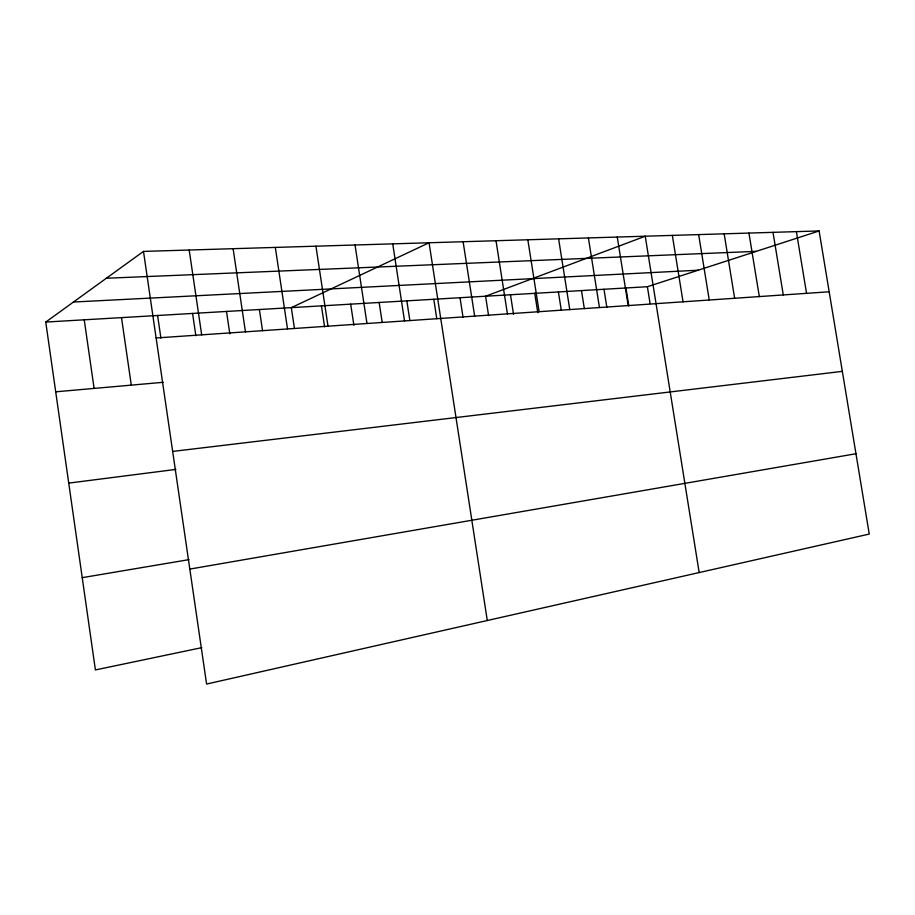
<?xml version="1.0" encoding="UTF-8"?>
<svg xmlns="http://www.w3.org/2000/svg" width="915" height="915" viewBox="0 0 915 915"><rect width="100%" height="100%" fill="white"/><g stroke="black" fill="none" stroke-linecap="round" stroke-linejoin="round"><path stroke-width="1.37" d="M201.838 647.637L95.4 669.94L45.75 322.069L143.495 251.408L819.108 230.946L869.25 534.063L206.584 684.054L143.495 251.408M45.75 322.069L647.385 286.715L819.108 230.946M189.817 569.084L855.96 453.737M82.224 577.662L189.005 559.637M68.728 483.109L175.852 469.418M172.661 451.427L842.338 371.364M55.701 391.814L163.144 382.31M156.122 337.978L829.173 291.782M73.486 302.019L698.225 270.211M106.369 278.24L756.293 251.351M796.382 231.644L806.55 293.338M773.003 232.341L783.274 294.927M748.939 233.073L759.313 296.574M724.165 233.828L734.642 298.267M698.648 234.595L709.239 300.017M672.342 235.395L683.048 301.813M699.174 572.561L645.235 236.219L485.579 296.231L488.587 315.618M647.385 286.715L650.085 303.586M625.94 287.985L628.822 305.987M617.27 237.065L628.193 305.576M603.98 289.266L606.874 307.497M588.402 237.934L599.451 307.543M581.471 290.593L584.319 308.572M558.607 238.838L569.771 309.579M558.402 291.954L561.272 310.162M527.829 239.764L539.118 311.683M534.737 293.338L537.78 312.701M510.478 294.767L513.544 314.383M496.01 240.737L507.425 313.868M463.116 241.732L474.645 316.11M460.028 297.73L463.059 317.368M487.283 620.519L429.066 242.761L291.325 307.646L294.447 328.474M433.79 299.274L436.775 318.706M406.843 300.852L409.851 320.547M392.729 243.859L404.522 320.925M379.153 302.476L382.127 321.988M355.043 245.003L366.972 323.498M350.685 304.157L353.899 325.34M315.938 246.181L328.005 326.175M321.428 305.873L324.596 326.872M275.324 247.416L287.516 328.954M259.391 309.522L262.548 330.67M233.108 248.697L245.449 331.848M226.497 311.455L229.814 333.849M189.199 250.024L201.677 334.844M192.573 313.445L195.856 335.714M157.597 315.503L160.903 338.115M121.501 317.619L131.291 385.124M84.237 319.804L94.108 388.418"/></g></svg>
